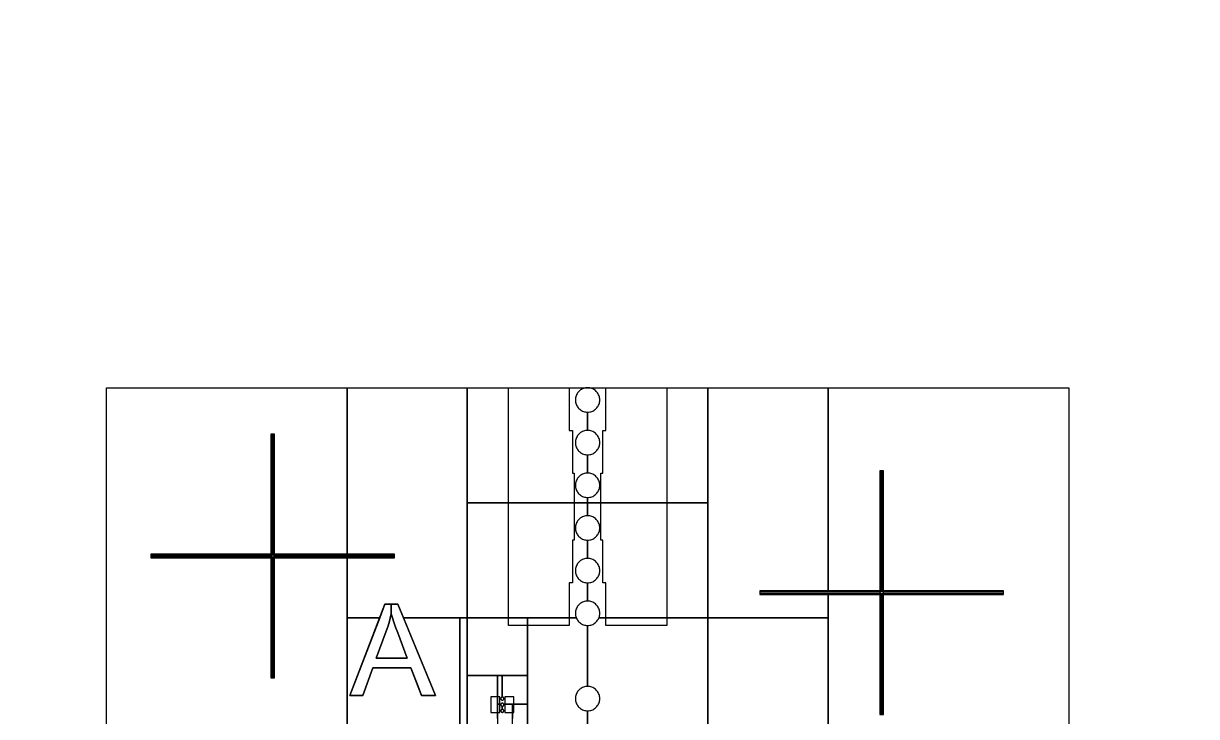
# Model space of a CAD drawing. Extents: x -52 to 52, y -50 to 50.
# Drawn here: x 40.114 to 42.04, y 4.426 to 5.563 of the extents above; entities that cross this region are included whole.
import ezdxf

# ---------------------------------------------------------------- set-up
doc = ezdxf.new("R2010")
doc.units = 0
for name, color, linetype in [('helperLayer', 6, 'CONTINUOUS'), ('largegap', 4, 'CONTINUOUS'), ('smallgap', 3, 'CONTINUOUS')]:
    doc.layers.add(name, color=color, linetype=linetype)

# ---------------------------------------------------------------- blocks, each defined once
blk = doc.blocks.new('Markers')
at = {"layer": 'largegap', "linetype": 'CONTINUOUS'}
for points in [[(40.91, 4.565), (40.91, 4.955), (41.01, 4.955), (41.01, 4.885), (41.015, 4.885), (41.015, 4.815), (41.018, 4.815), (41.018, 4.705), (41.015, 4.705), (41.015, 4.635), (41.01, 4.635), (41.01, 4.565), (40.91, 4.565)], [(40.91, 4.565), (40.91, 4.955), (41.01, 4.955), (41.01, 4.885), (41.015, 4.885), (41.015, 4.815), (41.018, 4.815), (41.018, 4.705), (41.015, 4.705), (41.015, 4.635), (41.01, 4.635), (41.01, 4.565), (40.91, 4.565)], [(41.07, 4.565), (41.07, 4.635), (41.065, 4.635), (41.065, 4.705), (41.062, 4.705), (41.062, 4.815), (41.065, 4.815), (41.065, 4.885), (41.07, 4.885), (41.07, 4.955), (41.17, 4.955), (41.17, 4.565), (41.07, 4.565)], [(41.07, 4.565), (41.07, 4.635), (41.065, 4.635), (41.065, 4.705), (41.062, 4.705), (41.062, 4.815), (41.065, 4.815), (41.065, 4.885), (41.07, 4.885), (41.07, 4.955), (41.17, 4.955), (41.17, 4.565), (41.07, 4.565)], [(40.52, 4.479), (40.526, 4.479), (40.526, 4.879), (40.52, 4.879), (40.52, 4.479)], [(41.52, 4.419), (41.526, 4.419), (41.526, 4.819), (41.52, 4.819), (41.52, 4.419)], [(40.323, 4.676), (40.723, 4.676), (40.723, 4.682), (40.323, 4.682), (40.323, 4.676)], [(41.323, 4.616), (41.723, 4.616), (41.723, 4.622), (41.323, 4.622), (41.323, 4.616)], [(40.717531, 4.584243), (40.717531, 4.6), (40.728683, 4.6), (40.790075, 4.45), (40.767462, 4.45), (40.749966, 4.49543), (40.687244, 4.49543), (40.670771, 4.45), (40.649693, 4.45), (40.707299, 4.6), (40.717531, 4.6), (40.717531, 4.584243), (40.715894, 4.576978), (40.714052, 4.569816), (40.711903, 4.562653), (40.709447, 4.555593), (40.692974, 4.511596), (40.743827, 4.511596), (40.728172, 4.553138), (40.724795, 4.562142), (40.72193, 4.570327), (40.719475, 4.577694), (40.717531, 4.584243)], [(40.881, 4.422), (40.896, 4.422), (40.896, 4.448), (40.881, 4.448), (40.881, 4.422)], [(40.881, 4.422), (40.896, 4.422), (40.896, 4.448), (40.881, 4.448), (40.881, 4.422)], [(40.904, 4.422), (40.919, 4.422), (40.919, 4.448), (40.904, 4.448), (40.904, 4.422)], [(40.904, 4.422), (40.919, 4.422), (40.919, 4.448), (40.904, 4.448), (40.904, 4.422)]]:
    blk.add_lwpolyline(points, close=True, dxfattribs=at)
at = {"layer": 'smallgap', "linetype": 'CONTINUOUS'}
for points in [[(40.25, 4.955001), (40.522, 4.955001), (40.645, 4.955001), (40.645, 4.68), (40.524, 4.68), (40.524, 4.879), (40.522, 4.879), (40.522, 4.68), (40.323, 4.68), (40.323, 4.678), (40.522, 4.678), (40.522, 4.479), (40.524, 4.479), (40.524, 4.678), (40.645, 4.678), (40.645, 4.200001), (40.25, 4.200001), (40.25, 4.955001)], [(40.645, 4.68), (40.645, 4.955001), (40.8425, 4.955001), (40.8425, 4.577501), (40.737891, 4.577501), (40.728683, 4.6), (40.707299, 4.6), (40.698658, 4.577501), (40.645, 4.577501), (40.645, 4.678), (40.723, 4.678), (40.723, 4.68), (40.645, 4.68)], [(40.8425, 4.766251), (40.8425, 4.955001), (41.04, 4.955001), (41.038257, 4.954925), (41.036527, 4.954697), (41.034824, 4.95432), (41.03316, 4.953795), (41.031548, 4.953127), (41.03, 4.952322), (41.028528, 4.951384), (41.027144, 4.950322), (41.025858, 4.949143), (41.024679, 4.947857), (41.023617, 4.946473), (41.022679, 4.945001), (41.021874, 4.943453), (41.021206, 4.941841), (41.020681, 4.940177), (41.020304, 4.938474), (41.020076, 4.936744), (41.02, 4.935001), (41.020076, 4.933258), (41.020304, 4.931528), (41.020681, 4.929825), (41.021206, 4.928161), (41.021874, 4.926549), (41.022679, 4.925001), (41.023617, 4.923529), (41.024679, 4.922145), (41.025858, 4.920859), (41.027144, 4.91968), (41.028528, 4.918618), (41.03, 4.91768), (41.031548, 4.916875), (41.03316, 4.916207), (41.034824, 4.915682), (41.036527, 4.915305), (41.038257, 4.915077), (41.04, 4.915001), (41.04, 4.885001), (41.038257, 4.884925), (41.036527, 4.884697), (41.034824, 4.88432), (41.03316, 4.883795), (41.031548, 4.883127), (41.03, 4.882322), (41.028528, 4.881384), (41.027144, 4.880322), (41.025858, 4.879143), (41.024679, 4.877857), (41.023617, 4.876473), (41.022679, 4.875001), (41.021874, 4.873453), (41.021206, 4.871841), (41.020681, 4.870177), (41.020304, 4.868474), (41.020076, 4.866744), (41.02, 4.865001), (41.020076, 4.863258), (41.020304, 4.861528), (41.020681, 4.859825), (41.021206, 4.858161), (41.021874, 4.856549), (41.022679, 4.855001), (41.023617, 4.853529), (41.024679, 4.852145), (41.025858, 4.850859), (41.027144, 4.84968), (41.028528, 4.848618), (41.03, 4.84768), (41.031548, 4.846875), (41.03316, 4.846207), (41.034824, 4.845682), (41.036527, 4.845305), (41.038257, 4.845077), (41.04, 4.845001), (41.04, 4.815001), (41.038257, 4.814925), (41.036527, 4.814697), (41.034824, 4.81432), (41.03316, 4.813795), (41.031548, 4.813127), (41.03, 4.812322), (41.028528, 4.811384), (41.027144, 4.810322), (41.025858, 4.809143), (41.024679, 4.807857), (41.023617, 4.806473), (41.022679, 4.805001), (41.021874, 4.803453), (41.021206, 4.801841), (41.020681, 4.800177), (41.020304, 4.798474), (41.020076, 4.796744), (41.02, 4.795001), (41.020076, 4.793258), (41.020304, 4.791528), (41.020681, 4.789825), (41.021206, 4.788161), (41.021874, 4.786549), (41.022679, 4.785001), (41.023617, 4.783529), (41.024679, 4.782145), (41.025858, 4.780859), (41.027144, 4.77968), (41.028528, 4.778618), (41.03, 4.77768), (41.031548, 4.776875), (41.03316, 4.776207), (41.034824, 4.775682), (41.036527, 4.775305), (41.038257, 4.775077), (41.04, 4.775001), (41.04, 4.766251), (40.8425, 4.766251)], [(41.041743, 4.954925), (41.04, 4.955001), (41.2375, 4.955001), (41.2375, 4.766251), (41.04, 4.766251), (41.04, 4.775001), (41.041743, 4.775077), (41.043473, 4.775305), (41.045176, 4.775682), (41.04684, 4.776207), (41.048452, 4.776875), (41.05, 4.77768), (41.051472, 4.778618), (41.052856, 4.77968), (41.054142, 4.780859), (41.055321, 4.782145), (41.056383, 4.783529), (41.057321, 4.785001), (41.058126, 4.786549), (41.058794, 4.788161), (41.059319, 4.789825), (41.059696, 4.791528), (41.059924, 4.793258), (41.06, 4.795001), (41.059924, 4.796744), (41.059696, 4.798474), (41.059319, 4.800177), (41.058794, 4.801841), (41.058126, 4.803453), (41.057321, 4.805001), (41.056383, 4.806473), (41.055321, 4.807857), (41.054142, 4.809143), (41.052856, 4.810322), (41.051472, 4.811384), (41.05, 4.812322), (41.048452, 4.813127), (41.04684, 4.813795), (41.045176, 4.81432), (41.043473, 4.814697), (41.041743, 4.814925), (41.04, 4.815001), (41.04, 4.845001), (41.041743, 4.845077), (41.043473, 4.845305), (41.045176, 4.845682), (41.04684, 4.846207), (41.048452, 4.846875), (41.05, 4.84768), (41.051472, 4.848618), (41.052856, 4.84968), (41.054142, 4.850859), (41.055321, 4.852145), (41.056383, 4.853529), (41.057321, 4.855001), (41.058126, 4.856549), (41.058794, 4.858161), (41.059319, 4.859825), (41.059696, 4.861528), (41.059924, 4.863258), (41.06, 4.865001), (41.059924, 4.866744), (41.059696, 4.868474), (41.059319, 4.870177), (41.058794, 4.871841), (41.058126, 4.873453), (41.057321, 4.875001), (41.056383, 4.876473), (41.055321, 4.877857), (41.054142, 4.879143), (41.052856, 4.880322), (41.051472, 4.881384), (41.05, 4.882322), (41.048452, 4.883127), (41.04684, 4.883795), (41.045176, 4.88432), (41.043473, 4.884697), (41.041743, 4.884925), (41.04, 4.885001), (41.04, 4.915001), (41.041743, 4.915077), (41.043473, 4.915305), (41.045176, 4.915682), (41.04684, 4.916207), (41.048452, 4.916875), (41.05, 4.91768), (41.051472, 4.918618), (41.052856, 4.91968), (41.054142, 4.920859), (41.055321, 4.922145), (41.056383, 4.923529), (41.057321, 4.925001), (41.058126, 4.926549), (41.058794, 4.928161), (41.059319, 4.929825), (41.059696, 4.931528), (41.059924, 4.933258), (41.06, 4.935001), (41.059924, 4.936744), (41.059696, 4.938474), (41.059319, 4.940177), (41.058794, 4.941841), (41.058126, 4.943453), (41.057321, 4.945001), (41.056383, 4.946473), (41.055321, 4.947857), (41.054142, 4.949143), (41.052856, 4.950322), (41.051472, 4.951384), (41.05, 4.952322), (41.048452, 4.953127), (41.04684, 4.953795), (41.045176, 4.95432), (41.043473, 4.954697), (41.041743, 4.954925)], [(41.2375, 4.577501), (41.2375, 4.955001), (41.435, 4.955001), (41.435, 4.62), (41.323, 4.62), (41.323, 4.618), (41.435, 4.618), (41.435, 4.577501), (41.2375, 4.577501)], [(41.435, 4.955001), (41.522, 4.955001), (41.83, 4.955001), (41.83, 4.200001), (41.435, 4.200001), (41.435, 4.618), (41.522, 4.618), (41.522, 4.419), (41.524, 4.419), (41.524, 4.618), (41.723, 4.618), (41.723, 4.62), (41.524, 4.62), (41.524, 4.819), (41.522, 4.819), (41.522, 4.62), (41.435, 4.62), (41.435, 4.955001)], [(40.8425, 4.577501), (40.8425, 4.766251), (41.04, 4.766251), (41.04, 4.745001), (41.038257, 4.744925), (41.036527, 4.744697), (41.034824, 4.74432), (41.03316, 4.743795), (41.031548, 4.743127), (41.03, 4.742322), (41.028528, 4.741384), (41.027144, 4.740322), (41.025858, 4.739143), (41.024679, 4.737857), (41.023617, 4.736473), (41.022679, 4.735001), (41.021874, 4.733453), (41.021206, 4.731841), (41.020681, 4.730177), (41.020304, 4.728474), (41.020076, 4.726744), (41.02, 4.725001), (41.020076, 4.723258), (41.020304, 4.721528), (41.020681, 4.719825), (41.021206, 4.718161), (41.021874, 4.716549), (41.022679, 4.715001), (41.023617, 4.713529), (41.024679, 4.712145), (41.025858, 4.710859), (41.027144, 4.70968), (41.028528, 4.708618), (41.03, 4.70768), (41.031548, 4.706875), (41.03316, 4.706207), (41.034824, 4.705682), (41.036527, 4.705305), (41.038257, 4.705077), (41.04, 4.705001), (41.04, 4.675001), (41.038257, 4.674925), (41.036527, 4.674697), (41.034824, 4.67432), (41.03316, 4.673795), (41.031548, 4.673127), (41.03, 4.672322), (41.028528, 4.671384), (41.027144, 4.670322), (41.025858, 4.669143), (41.024679, 4.667857), (41.023617, 4.666473), (41.022679, 4.665001), (41.021874, 4.663453), (41.021206, 4.661841), (41.020681, 4.660177), (41.020304, 4.658474), (41.020076, 4.656744), (41.02, 4.655001), (41.020076, 4.653258), (41.020304, 4.651528), (41.020681, 4.649825), (41.021206, 4.648161), (41.021874, 4.646549), (41.022679, 4.645001), (41.023617, 4.643529), (41.024679, 4.642145), (41.025858, 4.640859), (41.027144, 4.63968), (41.028528, 4.638618), (41.03, 4.63768), (41.031548, 4.636875), (41.03316, 4.636207), (41.034824, 4.635682), (41.036527, 4.635305), (41.038257, 4.635077), (41.04, 4.635001), (41.04, 4.605001), (41.038257, 4.604925), (41.036527, 4.604697), (41.034824, 4.60432), (41.03316, 4.603795), (41.031548, 4.603127), (41.03, 4.602322), (41.028528, 4.601384), (41.027144, 4.600322), (41.025858, 4.599143), (41.024679, 4.597857), (41.023617, 4.596473), (41.022679, 4.595001), (41.021874, 4.593453), (41.021206, 4.591841), (41.020681, 4.590177), (41.020304, 4.588474), (41.020076, 4.586744), (41.02, 4.585001), (41.020076, 4.583258), (41.020304, 4.581528), (41.020681, 4.579825), (41.021206, 4.578161), (41.021479, 4.577501), (40.8425, 4.577501)], [(41.04, 4.745001), (41.04, 4.766251), (41.2375, 4.766251), (41.2375, 4.577501), (41.058521, 4.577501), (41.058794, 4.578161), (41.059319, 4.579825), (41.059696, 4.581528), (41.059924, 4.583258), (41.06, 4.585001), (41.059924, 4.586744), (41.059696, 4.588474), (41.059319, 4.590177), (41.058794, 4.591841), (41.058126, 4.593453), (41.057321, 4.595001), (41.056383, 4.596473), (41.055321, 4.597857), (41.054142, 4.599143), (41.052856, 4.600322), (41.051472, 4.601384), (41.05, 4.602322), (41.048452, 4.603127), (41.04684, 4.603795), (41.045176, 4.60432), (41.043473, 4.604697), (41.041743, 4.604925), (41.04, 4.605001), (41.04, 4.635001), (41.041743, 4.635077), (41.043473, 4.635305), (41.045176, 4.635682), (41.04684, 4.636207), (41.048452, 4.636875), (41.05, 4.63768), (41.051472, 4.638618), (41.052856, 4.63968), (41.054142, 4.640859), (41.055321, 4.642145), (41.056383, 4.643529), (41.057321, 4.645001), (41.058126, 4.646549), (41.058794, 4.648161), (41.059319, 4.649825), (41.059696, 4.651528), (41.059924, 4.653258), (41.06, 4.655001), (41.059924, 4.656744), (41.059696, 4.658474), (41.059319, 4.660177), (41.058794, 4.661841), (41.058126, 4.663453), (41.057321, 4.665001), (41.056383, 4.666473), (41.055321, 4.667857), (41.054142, 4.669143), (41.052856, 4.670322), (41.051472, 4.671384), (41.05, 4.672322), (41.048452, 4.673127), (41.04684, 4.673795), (41.045176, 4.67432), (41.043473, 4.674697), (41.041743, 4.674925), (41.04, 4.675001), (41.04, 4.705001), (41.041743, 4.705077), (41.043473, 4.705305), (41.045176, 4.705682), (41.04684, 4.706207), (41.048452, 4.706875), (41.05, 4.70768), (41.051472, 4.708618), (41.052856, 4.70968), (41.054142, 4.710859), (41.055321, 4.712145), (41.056383, 4.713529), (41.057321, 4.715001), (41.058126, 4.716549), (41.058794, 4.718161), (41.059319, 4.719825), (41.059696, 4.721528), (41.059924, 4.723258), (41.06, 4.725001), (41.059924, 4.726744), (41.059696, 4.728474), (41.059319, 4.730177), (41.058794, 4.731841), (41.058126, 4.733453), (41.057321, 4.735001), (41.056383, 4.736473), (41.055321, 4.737857), (41.054142, 4.739143), (41.052856, 4.740322), (41.051472, 4.741384), (41.05, 4.742322), (41.048452, 4.743127), (41.04684, 4.743795), (41.045176, 4.74432), (41.043473, 4.744697), (41.041743, 4.744925), (41.04, 4.745001)], [(40.715894, 4.576978), (40.717531, 4.584243), (40.719475, 4.577694), (40.72193, 4.570327), (40.724795, 4.562142), (40.728172, 4.553138), (40.743827, 4.511596), (40.692974, 4.511596), (40.709447, 4.555593), (40.711903, 4.562653), (40.714052, 4.569816), (40.715894, 4.576978)], [(40.8425, 4.577501), (40.9, 4.577501), (40.94125, 4.577501), (40.94125, 4.483126), (40.9, 4.483126), (40.8425, 4.483126), (40.8425, 4.577501)], [(41.31, 4.577501), (41.32, 4.577501), (41.435, 4.577501), (41.435, 4.388751), (41.32, 4.388751), (41.31, 4.388751), (41.3, 4.388751), (41.28, 4.388751), (41.27, 4.388751), (41.26, 4.388751), (41.25, 4.388751), (41.24, 4.388751), (41.2375, 4.388751), (41.2375, 4.577501), (41.24, 4.577501), (41.25, 4.577501), (41.26, 4.577501), (41.27, 4.577501), (41.28, 4.577501), (41.3, 4.577501), (41.31, 4.577501)], [(40.8425, 4.388751), (40.8425, 4.483126), (40.891875, 4.483126), (40.891875, 4.388751), (40.8425, 4.388751)], [(40.9, 4.447501), (40.9, 4.483126), (40.94125, 4.483126), (40.94125, 4.435939), (40.902315, 4.435939), (40.902266, 4.436058), (40.902165, 4.436251), (40.902048, 4.436435), (40.901949, 4.436564), (40.901915, 4.436608), (40.901768, 4.436769), (40.901607, 4.436916), (40.901434, 4.437049), (40.90125, 4.437166), (40.901057, 4.437267), (40.900855, 4.43735), (40.900647, 4.437416), (40.900434, 4.437463), (40.900218, 4.437491), (40.9, 4.437501), (40.899782, 4.437491), (40.899566, 4.437463), (40.899353, 4.437416), (40.899145, 4.43735), (40.898943, 4.437267), (40.89875, 4.437166), (40.898566, 4.437049), (40.898393, 4.436916), (40.898232, 4.436769), (40.898085, 4.436608), (40.898051, 4.436564), (40.897952, 4.436435), (40.897835, 4.436251), (40.897734, 4.436058), (40.897685, 4.435939), (40.891875, 4.435939), (40.891875, 4.483126), (40.9, 4.483126), (40.9, 4.447501), (40.899782, 4.447491), (40.899566, 4.447463), (40.899353, 4.447416), (40.899145, 4.44735), (40.898943, 4.447267), (40.89875, 4.447166), (40.898566, 4.447049), (40.898393, 4.446916), (40.898232, 4.446769), (40.898085, 4.446608), (40.897952, 4.446435), (40.897835, 4.446251), (40.897734, 4.446058), (40.897651, 4.445856), (40.897585, 4.445648), (40.897538, 4.445435), (40.89751, 4.445219), (40.8975, 4.445001), (40.89751, 4.444783), (40.897538, 4.444567), (40.897585, 4.444354), (40.897651, 4.444146), (40.897734, 4.443944), (40.897835, 4.443751), (40.897952, 4.443567), (40.898085, 4.443394), (40.898232, 4.443233), (40.898393, 4.443086), (40.898566, 4.442953), (40.89875, 4.442836), (40.898943, 4.442735), (40.899145, 4.442652), (40.899353, 4.442586), (40.899566, 4.442539), (40.899782, 4.442511), (40.9, 4.442501), (40.900218, 4.442511), (40.900434, 4.442539), (40.900647, 4.442586), (40.900855, 4.442652), (40.901057, 4.442735), (40.90125, 4.442836), (40.901434, 4.442953), (40.901607, 4.443086), (40.901768, 4.443233), (40.901915, 4.443394), (40.902048, 4.443567), (40.902165, 4.443751), (40.902266, 4.443944), (40.902349, 4.444146), (40.902415, 4.444354), (40.902462, 4.444567), (40.90249, 4.444783), (40.9025, 4.445001), (40.90249, 4.445219), (40.902462, 4.445435), (40.902415, 4.445648), (40.902349, 4.445856), (40.902266, 4.446058), (40.902165, 4.446251), (40.902048, 4.446435), (40.901915, 4.446608), (40.901768, 4.446769), (40.901607, 4.446916), (40.901434, 4.447049), (40.90125, 4.447166), (40.901057, 4.447267), (40.900855, 4.44735), (40.900647, 4.447416), (40.900434, 4.447463), (40.900218, 4.447491), (40.9, 4.447501)], [(40.916562, 4.388751), (40.916562, 4.435939), (40.94125, 4.435939), (40.94125, 4.388751), (40.916562, 4.388751)]]:
    blk.add_lwpolyline(points, close=True, dxfattribs=at)
for points in [[(40.645, 4.200001), (40.645, 4.577501), (40.698658, 4.577501), (40.649693, 4.45), (40.670771, 4.45), (40.687244, 4.49543), (40.749966, 4.49543), (40.76, 4.469376), (40.767462, 4.45), (40.790075, 4.45), (40.737891, 4.577501), (40.83, 4.577501), (40.83, 4.377501)], [(40.83, 4.377501), (40.83, 4.577501), (40.83, 4.577501), (40.84, 4.577501), (40.8425, 4.577501), (40.8425, 4.375001)], [(40.94125, 4.388751), (40.94125, 4.577501), (41.021479, 4.577501), (41.021874, 4.576549), (41.022679, 4.575001), (41.023617, 4.573529), (41.024679, 4.572145), (41.025858, 4.570859), (41.027144, 4.56968), (41.028528, 4.568618), (41.03, 4.56768), (41.031548, 4.566875), (41.03316, 4.566207), (41.034824, 4.565682), (41.036527, 4.565305), (41.038257, 4.565077), (41.04, 4.565001), (41.04, 4.465001), (41.038257, 4.464925), (41.036527, 4.464697), (41.034824, 4.46432), (41.03316, 4.463795), (41.031548, 4.463127), (41.03, 4.462322), (41.028528, 4.461384), (41.028355, 4.461251), (41.027144, 4.460322), (41.025858, 4.459143), (41.024679, 4.457857), (41.023617, 4.456473), (41.022679, 4.455001), (41.021874, 4.453453), (41.021206, 4.451841), (41.020681, 4.450177), (41.020304, 4.448474), (41.020076, 4.446744), (41.02, 4.445001), (41.020076, 4.443258), (41.020304, 4.441528), (41.020681, 4.439825), (41.021206, 4.438161), (41.021874, 4.436549), (41.022679, 4.435001), (41.023617, 4.433529), (41.024679, 4.432145), (41.025858, 4.430859), (41.027144, 4.42968), (41.028528, 4.428618), (41.03, 4.42768), (41.031548, 4.426875), (41.03316, 4.426207), (41.034824, 4.425682), (41.036527, 4.425305), (41.038257, 4.425077), (41.04, 4.425001), (41.04, 4.395001)], [(41.04, 4.395001), (41.04, 4.425001), (41.041743, 4.425077), (41.043473, 4.425305), (41.045176, 4.425682), (41.04684, 4.426207), (41.048452, 4.426875), (41.05, 4.42768), (41.051472, 4.428618), (41.052856, 4.42968), (41.054142, 4.430859), (41.055321, 4.432145), (41.056383, 4.433529), (41.057321, 4.435001), (41.058126, 4.436549), (41.058794, 4.438161), (41.059319, 4.439825), (41.059696, 4.441528), (41.059924, 4.443258), (41.06, 4.445001), (41.059924, 4.446744), (41.059696, 4.448474), (41.059319, 4.450177), (41.058794, 4.451841), (41.058126, 4.453453), (41.057321, 4.455001), (41.056383, 4.456473), (41.055321, 4.457857), (41.054142, 4.459143), (41.052856, 4.460322), (41.051472, 4.461384), (41.05, 4.462322), (41.048452, 4.463127), (41.04684, 4.463795), (41.045176, 4.46432), (41.043473, 4.464697), (41.041743, 4.464925), (41.04, 4.465001), (41.04, 4.565001), (41.041743, 4.565077), (41.043473, 4.565305), (41.045176, 4.565682), (41.04684, 4.566207), (41.048452, 4.566875), (41.05, 4.56768), (41.051472, 4.568618), (41.052856, 4.56968), (41.054142, 4.570859), (41.055321, 4.572145), (41.056383, 4.573529), (41.057321, 4.575001), (41.058126, 4.576549), (41.058521, 4.577501), (41.18, 4.577501), (41.19, 4.577501), (41.2, 4.577501), (41.22, 4.577501), (41.22, 4.577501), (41.23, 4.577501), (41.2375, 4.577501), (41.2375, 4.388751)], [(40.891875, 4.412345), (40.891875, 4.435939), (40.897685, 4.435939), (40.897651, 4.435856), (40.897585, 4.435648), (40.897538, 4.435435), (40.89751, 4.435219), (40.8975, 4.435001), (40.89751, 4.434783), (40.897538, 4.434567), (40.897585, 4.434354), (40.897651, 4.434146), (40.897734, 4.433944), (40.897835, 4.433751), (40.897952, 4.433567), (40.898085, 4.433394), (40.898232, 4.433233), (40.898393, 4.433086), (40.898566, 4.432953), (40.89875, 4.432836), (40.898943, 4.432735), (40.899145, 4.432652), (40.899353, 4.432586), (40.899566, 4.432539), (40.899782, 4.432511), (40.9, 4.432501), (40.9, 4.427501), (40.899782, 4.427491), (40.899566, 4.427463), (40.899353, 4.427416), (40.899145, 4.42735), (40.898943, 4.427267), (40.89875, 4.427166), (40.898566, 4.427049), (40.898393, 4.426916), (40.898232, 4.426769), (40.898085, 4.426608), (40.897952, 4.426435), (40.897835, 4.426251), (40.897734, 4.426058), (40.897651, 4.425856), (40.897585, 4.425648), (40.897538, 4.425435), (40.89751, 4.425219), (40.8975, 4.425001), (40.89751, 4.424783), (40.897538, 4.424567), (40.897585, 4.424354), (40.897651, 4.424146), (40.897734, 4.423944), (40.897835, 4.423751), (40.897952, 4.423567), (40.898085, 4.423394), (40.898232, 4.423233), (40.898393, 4.423086), (40.898566, 4.422953), (40.89875, 4.422836), (40.898943, 4.422735), (40.899145, 4.422652), (40.899353, 4.422586), (40.899566, 4.422539), (40.899782, 4.422511), (40.9, 4.422501), (40.900218, 4.422511), (40.900434, 4.422539), (40.900647, 4.422586), (40.900855, 4.422652), (40.901057, 4.422735), (40.90125, 4.422836), (40.901434, 4.422953), (40.901607, 4.423086), (40.901768, 4.423233), (40.901915, 4.423394), (40.902048, 4.423567), (40.902165, 4.423751), (40.902266, 4.423944), (40.902349, 4.424146), (40.902415, 4.424354), (40.902462, 4.424567), (40.90249, 4.424783), (40.9025, 4.425001), (40.90249, 4.425219), (40.902462, 4.425435), (40.902415, 4.425648), (40.902349, 4.425856), (40.902266, 4.426058), (40.902165, 4.426251), (40.902048, 4.426435), (40.901915, 4.426608), (40.901768, 4.426769), (40.901607, 4.426916), (40.901434, 4.427049), (40.90125, 4.427166), (40.901057, 4.427267), (40.900855, 4.42735), (40.900647, 4.427416), (40.900434, 4.427463), (40.900218, 4.427491), (40.9, 4.427501), (40.9, 4.432501), (40.9, 4.432501), (40.900218, 4.432511), (40.900434, 4.432539), (40.900647, 4.432586), (40.900855, 4.432652), (40.901057, 4.432735), (40.90125, 4.432836), (40.901434, 4.432953), (40.901607, 4.433086), (40.901768, 4.433233), (40.901915, 4.433394), (40.902048, 4.433567), (40.902165, 4.433751), (40.902266, 4.433944), (40.902349, 4.434146), (40.902415, 4.434354), (40.902462, 4.434567), (40.90249, 4.434783), (40.9025, 4.435001), (40.90249, 4.435219), (40.902462, 4.435435), (40.902415, 4.435648), (40.902349, 4.435856), (40.902349, 4.435856), (40.902315, 4.435939), (40.916562, 4.435939), (40.916562, 4.412345)]]:
    blk.add_lwpolyline(points, dxfattribs=at)

msp = doc.modelspace()

# ---------------------------------------------------------------- linework, layer by layer
at = {"layer": 'helperLayer', "linetype": 'CONTINUOUS'}
msp.add_circle((0, 0), 50, dxfattribs=at)

# ---------------------------------------------------------------- block references
msp.add_blockref('Markers', (0, 0.01))

doc.saveas('drawing.dxf')
